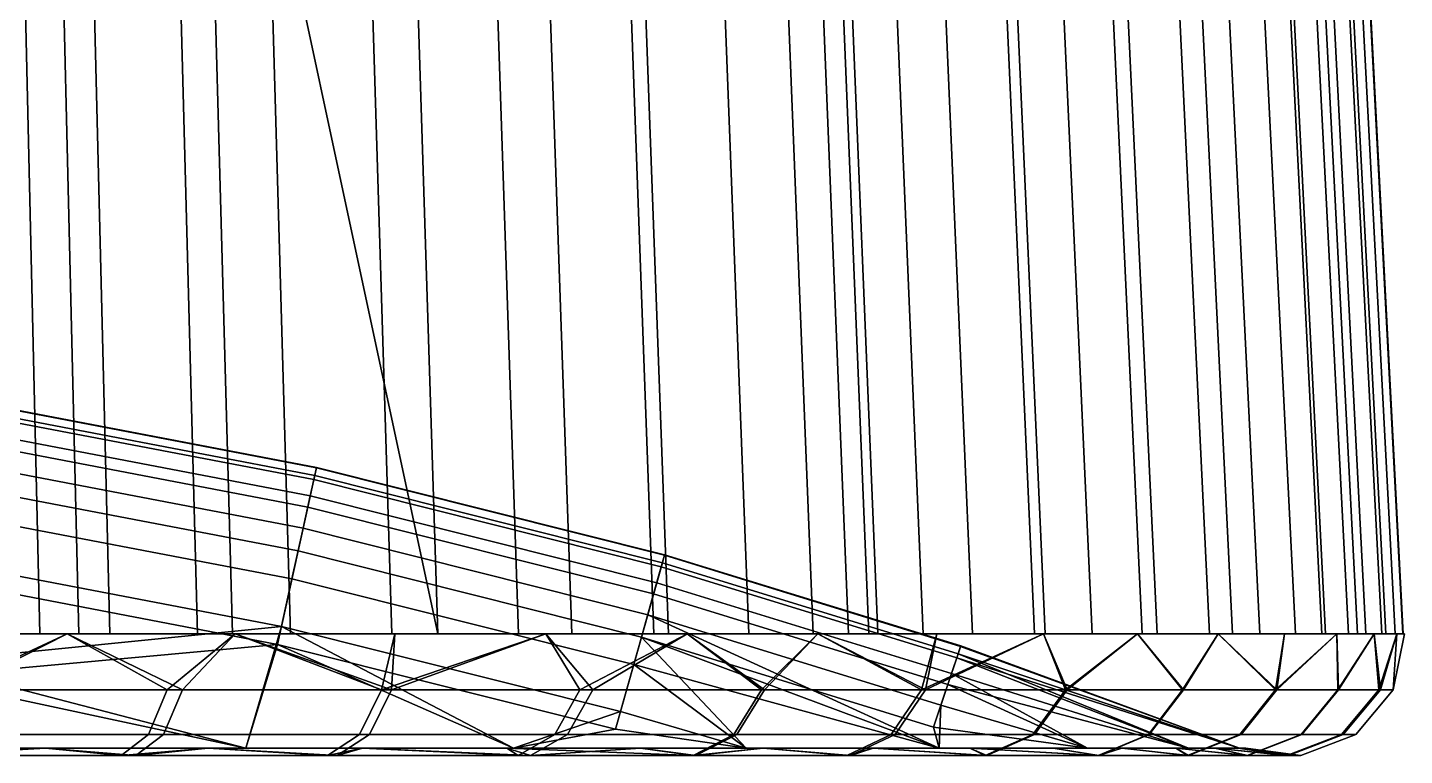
# Model space of a CAD drawing. Extents: x -14.7 to 14.7, y -21.5 to 0.1.
# Drawn here: x 6.45 to 14.73, y -21.5 to -17.12 of the extents above; entities that cross this region are included whole.
import ezdxf

# ---------------------------------------------------------------- set-up
doc = ezdxf.new("R2010")
doc.units = 0
doc.header["$MEASUREMENT"] = 0
doc.layers.add('IGES LEVEL 0', color=9, linetype='CONTINUOUS')

msp = doc.modelspace()

# ---------------------------------------------------------------- linework, layer by layer
at = {"layer": 'IGES LEVEL 0'}
for points in [[(6.5215, -20.7685, -13.206), (6.2143, -7.5314, -12.584), (5.8006, -7.5314, -12.78), (6.0873, -20.7685, -13.4117)], [(6.943, -20.7685, -12.9894), (6.6159, -7.5314, -12.3776), (6.2143, -7.5314, -12.584), (6.5215, -20.7685, -13.206)], [(7.4695, -20.7685, -12.6939), (7.1177, -7.5314, -12.096), (6.6159, -7.5314, -12.3776), (6.943, -20.7685, -12.9894)], [(8.029, -20.7685, -12.3476), (7.6508, -7.5314, -11.766), (7.1177, -7.5314, -12.096), (7.4695, -20.7685, -12.6939)], [(8.4956, -7.5314, 11.1714), (8.9155, -20.7685, 11.7236), (7.4985, -14.15, 12.2721)], [(8.6385, -20.7685, -11.9292), (8.2316, -7.5314, -11.3673), (7.6508, -7.5314, -11.766), (8.029, -20.7685, -12.3476)], [(9.4004, -20.7685, -11.3385), (8.9576, -7.5314, -10.8044), (8.2316, -7.5314, -11.3673), (8.6385, -20.7685, -11.9292)], [(8.9155, -20.7685, 11.7236), (8.4956, -7.5314, 11.1714), (9.2627, -7.5314, 10.5441), (9.7205, -20.7685, 11.0653)], [(10.2147, -20.7685, -10.6108), (9.7336, -7.5314, -10.111), (8.9576, -7.5314, -10.8044), (9.4004, -20.7685, -11.3385)], [(9.7205, -20.7685, 11.0653), (9.2627, -7.5314, 10.5441), (9.8163, -7.5314, 10.0307), (10.3015, -20.7685, 10.5265)], [(11.562, -20.7685, -9.124), (11.0174, -7.5314, -8.6943), (9.7336, -7.5314, -10.111), (10.2147, -20.7685, -10.6108)], [(10.3015, -20.7685, 10.5265), (9.8163, -7.5314, 10.0307), (10.2773, -7.5314, 9.5578), (10.7853, -20.7685, 10.0302)], [(10.7853, -20.7685, 10.0302), (10.2773, -7.5314, 9.5578), (10.6457, -7.5314, 9.1457), (11.1719, -20.7685, 9.5978)], [(11.1719, -20.7685, 9.5978), (10.6457, -7.5314, 9.1457), (10.849, -7.5314, 8.9036), (11.3853, -20.7685, 9.3437)], [(11.3853, -20.7685, 9.3437), (10.849, -7.5314, 8.9036), (10.9653, -7.5314, 8.76), (11.5073, -20.7685, 9.193)], [(11.5073, -20.7685, 9.193), (10.9653, -7.5314, 8.76), (11.2761, -7.5314, 8.3561), (11.8335, -20.7685, 8.7691)], [(12.5672, -20.7685, -7.6808), (11.9753, -7.5314, -7.319), (11.0174, -7.5314, -8.6943), (11.562, -20.7685, -9.124)], [(11.8335, -20.7685, 8.7691), (11.2761, -7.5314, 8.3561), (11.559, -7.5314, 7.9602), (12.1303, -20.7685, 8.3536)], [(12.1303, -20.7685, 8.3536), (11.559, -7.5314, 7.9602), (11.9137, -7.5314, 7.4188), (12.5026, -20.7685, 7.7855)], [(12.5026, -20.7685, 7.7855), (11.9137, -7.5314, 7.4188), (12.245, -7.5314, 6.8581), (12.8503, -20.7685, 7.1971)], [(13.1518, -20.7685, -6.6301), (12.5323, -7.5314, -6.3179), (11.9753, -7.5314, -7.319), (12.5672, -20.7685, -7.6808)], [(12.8503, -20.7685, 7.1971), (12.245, -7.5314, 6.8581), (12.6173, -7.5314, 6.1463), (13.241, -20.7685, 6.4501)], [(13.5562, -20.7685, -5.7583), (12.9177, -7.5314, -5.4871), (12.5323, -7.5314, -6.3179), (13.1518, -20.7685, -6.6301)], [(13.241, -20.7685, 6.4501), (12.6173, -7.5314, 6.1463), (13.0497, -7.5314, 5.1653), (13.6947, -20.7685, 5.4206)], [(13.858, -20.7685, -4.9884), (13.2053, -7.5314, -4.7534), (12.9177, -7.5314, -5.4871), (13.5562, -20.7685, -5.7583)], [(13.6947, -20.7685, 5.4206), (13.0497, -7.5314, 5.1653), (13.5612, -7.5314, 3.6149), (14.2315, -20.7685, 3.7936)], [(14.0738, -20.7685, -4.3424), (13.4109, -7.5314, -4.1379), (13.2053, -7.5314, -4.7534), (13.858, -20.7685, -4.9884)], [(14.2526, -20.7685, -3.7139), (13.5813, -7.5314, -3.5389), (13.4109, -7.5314, -4.1379), (14.0738, -20.7685, -4.3424)], [(14.2315, -20.7685, 3.7936), (13.5612, -7.5314, 3.6149), (13.9277, -7.5314, 1.7301), (14.6162, -20.7685, 1.8156)], [(14.3921, -20.7685, -3.1297), (13.7142, -7.5314, -2.9823), (13.5813, -7.5314, -3.5389), (14.2526, -20.7685, -3.7139)], [(14.4455, -20.7685, -2.8734), (13.7651, -7.5314, -2.738), (13.7142, -7.5314, -2.9823), (14.3921, -20.7685, -3.1297)], [(14.4965, -20.7685, -2.6038), (13.8137, -7.5314, -2.4812), (13.7651, -7.5314, -2.738), (14.4455, -20.7685, -2.8734)], [(14.5917, -20.7685, -2.0026), (13.9044, -7.5314, -1.9083), (13.8137, -7.5314, -2.4812), (14.4965, -20.7685, -2.6038)], [(14.6723, -20.7685, -1.2853), (13.9812, -7.5314, -1.2247), (13.9044, -7.5314, -1.9083), (14.5917, -20.7685, -2.0026)], [(14.6162, -20.7685, 1.8156), (13.9277, -7.5314, 1.7301), (14.0282, -7.5314, 0.4279), (14.7216, -20.7685, 0.449)], [(14.7188, -20.7685, -0.5337), (14.0255, -7.5314, -0.5086), (13.9812, -7.5314, -1.2247), (14.6723, -20.7685, -1.2853)], [(14.7216, -20.7685, 0.449), (14.0282, -7.5314, 0.4279), (14.0255, -7.5314, -0.5086), (14.7188, -20.7685, -0.5337)], [(5.7991, -20.7685, 13.5388), (5.6625, -14.15, 13.22), (6.5975, -14.15, 12.779), (6.7567, -20.7685, 13.0872)], [(6.7567, -20.7685, 13.0872), (6.5975, -14.15, 12.779), (7.4985, -14.15, 12.2721), (7.6794, -20.7685, 12.568)], [(8.9155, -20.7685, 11.7236), (7.6794, -20.7685, 12.568), (7.4985, -14.15, 12.2721)], [(6.0332, -19.4338, 2.4908), (6.0447, -19.3623, 0.8458), (8.1846, -19.7711, 0.8458), (8.1689, -19.8418, 2.4908)], [(6.0452, -19.359, -0.6808), (6.0372, -19.4088, -2.0716), (8.1744, -19.8172, -2.0716), (8.1853, -19.7679, -0.6808)], [(6.0447, -19.3623, 0.8458), (6.0452, -19.359, -0.6808), (8.1853, -19.7679, -0.6808), (8.1846, -19.7711, 0.8458)], [(6.0061, -19.6012, 4.3606), (6.0332, -19.4338, 2.4908), (8.1689, -19.8418, 2.4908), (8.1323, -20.0074, 4.3606)], [(6.0372, -19.4088, -2.0716), (6.0173, -19.5323, -3.7077), (8.1474, -19.9392, -3.7077), (8.1744, -19.8172, -2.0716)], [(6.0173, -19.5323, -3.7077), (5.9855, -19.7292, -5.3641), (8.1044, -20.134, -5.3641), (8.1474, -19.9392, -3.7077)], [(5.9631, -19.8678, 6.2685), (6.0061, -19.6012, 4.3606), (8.1323, -20.0074, 4.3606), (8.0741, -20.2711, 6.2685)], [(5.9855, -19.7292, -5.3641), (5.9357, -20.0372, -7.2187), (8.037, -20.4387, -7.2187), (8.1044, -20.134, -5.3641)], [(8.1689, -19.8418, 2.4908), (8.1846, -19.7711, 0.8458), (10.2781, -20.2967, 0.8458), (10.2585, -20.3664, 2.4908)], [(8.1853, -19.7679, -0.6808), (8.1744, -19.8172, -2.0716), (10.2653, -20.3421, -2.0716), (10.279, -20.2935, -0.6808)], [(8.1846, -19.7711, 0.8458), (8.1853, -19.7679, -0.6808), (10.279, -20.2935, -0.6808), (10.2781, -20.2967, 0.8458)], [(5.8891, -20.3262, 8.5923), (5.9631, -19.8678, 6.2685), (8.0741, -20.2711, 6.2685), (7.9739, -20.7245, 8.5923)], [(8.1323, -20.0074, 4.3606), (8.1689, -19.8418, 2.4908), (10.2585, -20.3664, 2.4908), (10.2125, -20.5296, 4.3606)], [(8.1744, -19.8172, -2.0716), (8.1474, -19.9392, -3.7077), (10.2315, -20.4624, -3.7077), (10.2653, -20.3421, -2.0716)], [(8.1474, -19.9392, -3.7077), (8.1044, -20.134, -5.3641), (10.1774, -20.6545, -5.3641), (10.2315, -20.4624, -3.7077)], [(5.9357, -20.0372, -7.2187), (5.8714, -20.4355, -9.0554), (7.95, -20.8326, -9.0554), (8.037, -20.4387, -7.2187)], [(8.0741, -20.2711, 6.2685), (8.1323, -20.0074, 4.3606), (10.2125, -20.5296, 4.3606), (10.1394, -20.7895, 6.2685)], [(8.1044, -20.134, -5.3641), (8.037, -20.4387, -7.2187), (10.0928, -20.9548, -7.2187), (10.1774, -20.6545, -5.3641)], [(7.9739, -20.7245, 8.5923), (8.0741, -20.2711, 6.2685), (10.1394, -20.7895, 6.2685), (10.0135, -21.2365, 8.5923)], [(5.7895, -20.9429, 10.9363), (5.8891, -20.3262, 8.5923), (7.9739, -20.7245, 8.5923)], [(10.2125, -20.5296, 4.3606), (10.2585, -20.3664, 2.4908), (12.0356, -20.9141, 2.4908), (11.9817, -21.0749, 4.3606)], [(10.2653, -20.3421, -2.0716), (10.2315, -20.4624, -3.7077), (12.0039, -21.0087, -3.7077), (12.0436, -20.8902, -2.0716)], [(10.2585, -20.3664, 2.4908), (10.2781, -20.2967, 0.8458), (12.0586, -20.8455, 0.8458), (12.0356, -20.9141, 2.4908)], [(10.279, -20.2935, -0.6808), (10.2653, -20.3421, -2.0716), (12.0436, -20.8902, -2.0716), (12.0597, -20.8423, -0.6808)], [(10.2781, -20.2967, 0.8458), (10.279, -20.2935, -0.6808), (12.0597, -20.8423, -0.6808), (12.0586, -20.8455, 0.8458)], [(7.95, -20.8326, -9.0554), (5.8714, -20.4355, -9.0554), (5.775, -21.0327, -11.2342)], [(8.037, -20.4387, -7.2187), (7.95, -20.8326, -9.0554), (9.9835, -21.3431, -9.0554), (10.0928, -20.9548, -7.2187)], [(10.1394, -20.7895, 6.2685), (10.2125, -20.5296, 4.3606), (11.9817, -21.0749, 4.3606), (11.8959, -21.3309, 6.2685)], [(10.2315, -20.4624, -3.7077), (10.1774, -20.6545, -5.3641), (11.9405, -21.1979, -5.3641), (12.0039, -21.0087, -3.7077)], [(10.1774, -20.6545, -5.3641), (10.0928, -20.9548, -7.2187), (11.9297, -21.4573, -6.8876)], [(11.9405, -21.1979, -5.3641), (10.1774, -20.6545, -5.3641), (11.9297, -21.4573, -6.8876)], [(5.6363, -20.7685, -13.6073), (6.6866, -20.7685, -13.1232), (6.0202, -21.1067, -13.3681)], [(6.6866, -20.7685, 13.1232), (5.6363, -20.7685, 13.6073), (5.9617, -21.1067, 13.3943)], [(5.7895, -20.9429, 10.9363), (7.9739, -20.7245, 8.5923), (7.7599, -21.4573, 11.3817)], [(5.9617, -21.1067, 13.3943), (7.3786, -21.1067, 12.6691), (6.6866, -20.7685, 13.1232)], [(7.2864, -21.1067, -12.7224), (6.0202, -21.1067, -13.3681), (6.6866, -20.7685, -13.1232)], [(6.6866, -20.7685, -13.1232), (7.6956, -20.7685, -12.5581), (7.2864, -21.1067, -12.7224)], [(7.6956, -20.7685, 12.5581), (6.6866, -20.7685, 13.1232), (7.3786, -21.1067, 12.6691)], [(8.5764, -21.1067, -11.8909), (7.2864, -21.1067, -12.7224), (7.6956, -20.7685, -12.5581)], [(7.3786, -21.1067, 12.6691), (8.6372, -21.1067, 11.8468), (7.6956, -20.7685, 12.5581)], [(7.6956, -20.7685, -12.5581), (8.6572, -20.7685, -11.9156), (8.5764, -21.1067, -11.8909)], [(8.6572, -20.7685, 11.9156), (7.6956, -20.7685, 12.5581), (8.6372, -21.1067, 11.8468)], [(9.3696, -21.4573, 10.098), (7.7599, -21.4573, 11.3817), (7.9739, -20.7245, 8.5923)], [(7.9739, -20.7245, 8.5923), (10.0135, -21.2365, 8.5923), (9.3696, -21.4573, 10.098)], [(8.6572, -20.7685, -11.9156), (9.5654, -20.7685, -11.1996), (8.5764, -21.1067, -11.8909)], [(9.7698, -21.1067, -10.9316), (8.5764, -21.1067, -11.8909), (9.5654, -20.7685, -11.1996)], [(9.5654, -20.7685, 11.1996), (8.6572, -20.7685, 11.9156), (8.6372, -21.1067, 11.8468)], [(8.6372, -21.1067, 11.8468), (9.8467, -21.1067, 10.8624), (9.5654, -20.7685, 11.1996)], [(9.5654, -20.7685, -11.1996), (10.4146, -20.7685, -10.4146), (9.7698, -21.1067, -10.9316)], [(10.4146, -20.7685, 10.4146), (9.5654, -20.7685, 11.1996), (9.8467, -21.1067, 10.8624)], [(10.8618, -21.1067, -9.8473), (9.7698, -21.1067, -10.9316), (10.4146, -20.7685, -10.4146)], [(9.8467, -21.1067, 10.8624), (10.8795, -21.1067, 9.8277), (10.4146, -20.7685, 10.4146)], [(10.4146, -20.7685, -10.4146), (11.1996, -20.7685, -9.5654), (10.8618, -21.1067, -9.8473)], [(11.1996, -20.7685, 9.5654), (10.4146, -20.7685, 10.4146), (10.8795, -21.1067, 9.8277)], [(11.8243, -21.1067, -8.6681), (10.8618, -21.1067, -9.8473), (11.1996, -20.7685, -9.5654)], [(10.8795, -21.1067, 9.8277), (11.8473, -21.1067, 8.6366), (11.1996, -20.7685, 9.5654)], [(11.1996, -20.7685, -9.5654), (11.9156, -20.7685, -8.6572), (11.8243, -21.1067, -8.6681)], [(11.9156, -20.7685, 8.6572), (11.1996, -20.7685, 9.5654), (11.8473, -21.1067, 8.6366)], [(11.9156, -20.7685, -8.6572), (12.5581, -20.7685, -7.6956), (11.8243, -21.1067, -8.6681)], [(12.6994, -21.1067, -7.3264), (11.8243, -21.1067, -8.6681), (12.5581, -20.7685, -7.6956)], [(12.5581, -20.7685, 7.6956), (11.9156, -20.7685, 8.6572), (11.8473, -21.1067, 8.6366)], [(11.8473, -21.1067, 8.6366), (12.689, -21.1067, 7.3443), (12.5581, -20.7685, 7.6956)], [(12.5581, -20.7685, -7.6956), (13.1232, -20.7685, -6.6866), (12.6994, -21.1067, -7.3264)], [(13.1232, -20.7685, 6.6866), (12.5581, -20.7685, 7.6956), (12.689, -21.1067, 7.3443)], [(12.689, -21.1067, 7.3443), (13.3942, -21.1067, 5.962), (13.1232, -20.7685, 6.6866)], [(13.3992, -21.1067, -5.9508), (12.6994, -21.1067, -7.3264), (13.1232, -20.7685, -6.6866)], [(13.1232, -20.7685, -6.6866), (13.6073, -20.7685, -5.6363), (13.3992, -21.1067, -5.9508)], [(13.6073, -20.7685, 5.6363), (13.1232, -20.7685, 6.6866), (13.3942, -21.1067, 5.962)], [(13.3942, -21.1067, 5.962), (13.9604, -21.1067, 4.4785), (13.6073, -20.7685, 5.6363)], [(13.9523, -21.1067, -4.5037), (13.3992, -21.1067, -5.9508), (13.6073, -20.7685, -5.6363)], [(13.6073, -20.7685, -5.6363), (14.0076, -20.7685, -4.5514), (13.9523, -21.1067, -4.5037)], [(14.0076, -20.7685, 4.5514), (13.6073, -20.7685, 5.6363), (13.9604, -21.1067, 4.4785)], [(14.0076, -20.7685, -4.5514), (14.3215, -20.7685, -3.4383), (13.9523, -21.1067, -4.5037)], [(14.3268, -21.1067, -3.1132), (13.9523, -21.1067, -4.5037), (14.3215, -20.7685, -3.4383)], [(14.3215, -20.7685, 3.4383), (14.0076, -20.7685, 4.5514), (13.9604, -21.1067, 4.4785)], [(13.9604, -21.1067, 4.4785), (14.3312, -21.1067, 3.0929), (14.3215, -20.7685, 3.4383)], [(14.3215, -20.7685, -3.4383), (14.5472, -20.7685, -2.304), (14.3268, -21.1067, -3.1132)], [(14.5472, -20.7685, 2.304), (14.3215, -20.7685, 3.4383), (14.3312, -21.1067, 3.0929)], [(14.5743, -21.1067, -1.5936), (14.3268, -21.1067, -3.1132), (14.5472, -20.7685, -2.304)], [(14.3312, -21.1067, 3.0929), (14.585, -21.1067, 1.4923), (14.5472, -20.7685, 2.304)], [(14.5472, -20.7685, -2.304), (14.6831, -20.7685, -1.1556), (14.5743, -21.1067, -1.5936)], [(14.6831, -20.7685, 1.1556), (14.5472, -20.7685, 2.304), (14.585, -21.1067, 1.4923)], [(14.6611, -21.1067, -0.0146), (14.5743, -21.1067, -1.5936), (14.6831, -20.7685, -1.1556)], [(14.585, -21.1067, 1.4923), (14.6611, -21.1067, -0.0146), (14.6831, -20.7685, 1.1556)], [(14.6831, -20.7685, -1.1556), (14.7285, -20.7685), (14.6611, -21.1067, -0.0146)], [(14.7285, -20.7685), (14.6831, -20.7685, 1.1556), (14.6611, -21.1067, -0.0146)], [(7.95, -20.8326, -9.0554), (5.775, -21.0327, -11.2342), (7.7599, -21.4573, -11.3817)], [(7.7599, -21.4573, -11.3817), (9.3696, -21.4573, -10.098), (7.95, -20.8326, -9.0554)], [(9.9835, -21.3431, -9.0554), (7.95, -20.8326, -9.0554), (9.3696, -21.4573, -10.098)], [(10.0135, -21.2365, 8.5923), (10.1394, -20.7895, 6.2685), (10.7699, -21.4573, 8.5887)], [(11.9297, -21.4573, 6.8876), (10.7699, -21.4573, 8.5887), (10.1394, -20.7895, 6.2685)], [(10.1394, -20.7895, 6.2685), (11.8959, -21.3309, 6.2685), (11.9297, -21.4573, 6.8876)], [(12.0356, -20.9141, 2.4908), (12.0586, -20.8455, 0.8458), (13.7368, -21.4573, 1.0294)], [(12.0597, -20.8423, -0.6808), (12.0436, -20.8902, -2.0716), (13.7368, -21.4573, -1.0294)], [(12.0586, -20.8455, 0.8458), (12.0597, -20.8423, -0.6808), (13.7368, -21.4573, 1.0294)], [(13.7368, -21.4573, -1.0294), (13.7368, -21.4573, 1.0294), (12.0597, -20.8423, -0.6808)], [(7.7599, -21.4573, 11.3817), (5.9769, -21.4573, 12.4111), (5.7895, -20.9429, 10.9363)], [(11.9817, -21.0749, 4.3606), (12.0356, -20.9141, 2.4908), (13.4299, -21.4573, 3.0653)], [(12.0436, -20.8902, -2.0716), (12.0039, -21.0087, -3.7077), (13.4299, -21.4573, -3.0653)], [(13.7368, -21.4573, 1.0294), (13.4299, -21.4573, 3.0653), (12.0356, -20.9141, 2.4908)], [(13.4299, -21.4573, -3.0653), (13.7368, -21.4573, -1.0294), (12.0436, -20.8902, -2.0716)], [(5.9769, -21.4573, -12.4111), (7.7599, -21.4573, -11.3817), (5.775, -21.0327, -11.2342)], [(10.0928, -20.9548, -7.2187), (9.9835, -21.3431, -9.0554), (10.7699, -21.4573, -8.5887)], [(10.7699, -21.4573, -8.5887), (11.9297, -21.4573, -6.8876), (10.0928, -20.9548, -7.2187)], [(12.0039, -21.0087, -3.7077), (11.9405, -21.1979, -5.3641), (12.823, -21.4573, -5.0327)], [(12.823, -21.4573, -5.0327), (13.4299, -21.4573, -3.0653), (12.0039, -21.0087, -3.7077)], [(5.9617, -21.1067, 13.3943), (5.87, -21.3752, 13.1883), (7.2651, -21.3752, 12.4742), (7.3786, -21.1067, 12.6691)], [(7.2864, -21.1067, -12.7224), (7.1743, -21.3752, -12.5267), (5.9276, -21.3752, -13.1625), (6.0202, -21.1067, -13.3681)], [(8.5764, -21.1067, -11.8909), (8.4445, -21.3752, -11.7081), (7.1743, -21.3752, -12.5267), (7.2864, -21.1067, -12.7224)], [(7.3786, -21.1067, 12.6691), (7.2651, -21.3752, 12.4742), (8.5044, -21.3752, 11.6646), (8.6372, -21.1067, 11.8468)], [(9.7698, -21.1067, -10.9316), (9.6195, -21.3752, -10.7635), (8.4445, -21.3752, -11.7081), (8.5764, -21.1067, -11.8909)], [(8.6372, -21.1067, 11.8468), (8.5044, -21.3752, 11.6646), (9.6952, -21.3752, 10.6954), (9.8467, -21.1067, 10.8624)], [(10.8618, -21.1067, -9.8473), (10.6947, -21.3752, -9.6959), (9.6195, -21.3752, -10.7635), (9.7698, -21.1067, -10.9316)], [(9.8467, -21.1067, 10.8624), (9.6952, -21.3752, 10.6954), (10.7122, -21.3752, 9.6766), (10.8795, -21.1067, 9.8277)], [(11.8243, -21.1067, -8.6681), (11.6424, -21.3752, -8.5348), (10.6947, -21.3752, -9.6959), (10.8618, -21.1067, -9.8473)], [(10.8795, -21.1067, 9.8277), (10.7122, -21.3752, 9.6766), (11.6651, -21.3752, 8.5037), (11.8473, -21.1067, 8.6366)], [(12.6994, -21.1067, -7.3264), (12.504, -21.3752, -7.2137), (11.6424, -21.3752, -8.5348), (11.8243, -21.1067, -8.6681)], [(11.8473, -21.1067, 8.6366), (11.6651, -21.3752, 8.5037), (12.4938, -21.3752, 7.2313), (12.689, -21.1067, 7.3443)], [(11.8959, -21.3309, 6.2685), (11.9817, -21.0749, 4.3606), (12.823, -21.4573, 5.0327)], [(13.4299, -21.4573, 3.0653), (12.823, -21.4573, 5.0327), (11.9817, -21.0749, 4.3606)], [(12.689, -21.1067, 7.3443), (12.4938, -21.3752, 7.2313), (13.1882, -21.3752, 5.8703), (13.3942, -21.1067, 5.962)], [(13.3992, -21.1067, -5.9508), (13.1931, -21.3752, -5.8593), (12.504, -21.3752, -7.2137), (12.6994, -21.1067, -7.3264)], [(13.3942, -21.1067, 5.962), (13.1882, -21.3752, 5.8703), (13.7457, -21.3752, 4.4096), (13.9604, -21.1067, 4.4785)], [(13.9523, -21.1067, -4.5037), (13.7377, -21.3752, -4.4345), (13.1931, -21.3752, -5.8593), (13.3992, -21.1067, -5.9508)], [(14.3268, -21.1067, -3.1132), (14.1064, -21.3752, -3.0653), (13.7377, -21.3752, -4.4345), (13.9523, -21.1067, -4.5037)], [(13.9604, -21.1067, 4.4785), (13.7457, -21.3752, 4.4096), (14.1108, -21.3752, 3.0453), (14.3312, -21.1067, 3.0929)], [(14.5743, -21.1067, -1.5936), (14.3501, -21.3752, -1.5691), (14.1064, -21.3752, -3.0653), (14.3268, -21.1067, -3.1132)], [(14.3312, -21.1067, 3.0929), (14.1108, -21.3752, 3.0453), (14.3607, -21.3752, 1.4693), (14.585, -21.1067, 1.4923)], [(14.6611, -21.1067, -0.0146), (14.4356, -21.3752, -0.0144), (14.3501, -21.3752, -1.5691), (14.5743, -21.1067, -1.5936)], [(14.585, -21.1067, 1.4923), (14.3607, -21.3752, 1.4693), (14.4356, -21.3752, -0.0144), (14.6611, -21.1067, -0.0146)], [(11.9297, -21.4573, -6.8876), (12.823, -21.4573, -5.0327), (11.9405, -21.1979, -5.3641)], [(10.7699, -21.4573, 8.5887), (9.3696, -21.4573, 10.098), (10.0135, -21.2365, 8.5923)], [(9.3696, -21.4573, -10.098), (10.7699, -21.4573, -8.5887), (9.9835, -21.3431, -9.0554)], [(12.823, -21.4573, 5.0327), (11.9297, -21.4573, 6.8876), (11.8959, -21.3309, 6.2685)], [(5.87, -21.3752, 13.1883), (5.7354, -21.501, 12.886), (7.0986, -21.501, 12.1882), (7.2651, -21.3752, 12.4742)], [(7.1743, -21.3752, -12.5267), (7.0098, -21.501, -12.2395), (5.7917, -21.501, -12.8608), (5.9276, -21.3752, -13.1625)], [(8.4445, -21.3752, -11.7081), (8.2509, -21.501, -11.4397), (7.0098, -21.501, -12.2395), (7.1743, -21.3752, -12.5267)], [(7.2651, -21.3752, 12.4742), (7.0986, -21.501, 12.1882), (8.3094, -21.501, 11.3972), (8.5044, -21.3752, 11.6646)], [(9.6195, -21.3752, -10.7635), (9.399, -21.501, -10.5167), (8.2509, -21.501, -11.4397), (8.4445, -21.3752, -11.7081)], [(8.5044, -21.3752, 11.6646), (8.3094, -21.501, 11.3972), (9.473, -21.501, 10.4502), (9.6952, -21.3752, 10.6954)], [(10.6947, -21.3752, -9.6959), (10.4496, -21.501, -9.4736), (9.399, -21.501, -10.5167), (9.6195, -21.3752, -10.7635)], [(9.6952, -21.3752, 10.6954), (9.473, -21.501, 10.4502), (10.4667, -21.501, 9.4548), (10.7122, -21.3752, 9.6766)], [(11.6424, -21.3752, -8.5348), (11.3755, -21.501, -8.3391), (10.4496, -21.501, -9.4736), (10.6947, -21.3752, -9.6959)], [(10.7122, -21.3752, 9.6766), (10.4667, -21.501, 9.4548), (11.3977, -21.501, 8.3088), (11.6651, -21.3752, 8.5037)], [(12.504, -21.3752, -7.2137), (12.2174, -21.501, -7.0483), (11.3755, -21.501, -8.3391), (11.6424, -21.3752, -8.5348)], [(11.6651, -21.3752, 8.5037), (11.3977, -21.501, 8.3088), (12.2074, -21.501, 7.0656), (12.4938, -21.3752, 7.2313)], [(12.4938, -21.3752, 7.2313), (12.2074, -21.501, 7.0656), (12.8858, -21.501, 5.7357), (13.1882, -21.3752, 5.8703)], [(13.1931, -21.3752, -5.8593), (12.8906, -21.501, -5.7249), (12.2174, -21.501, -7.0483), (12.504, -21.3752, -7.2137)], [(13.1882, -21.3752, 5.8703), (12.8858, -21.501, 5.7357), (13.4306, -21.501, 4.3085), (13.7457, -21.3752, 4.4096)], [(13.7377, -21.3752, -4.4345), (13.4227, -21.501, -4.3328), (12.8906, -21.501, -5.7249), (13.1931, -21.3752, -5.8593)], [(14.1064, -21.3752, -3.0653), (13.7831, -21.501, -2.9951), (13.4227, -21.501, -4.3328), (13.7377, -21.3752, -4.4345)], [(13.7457, -21.3752, 4.4096), (13.4306, -21.501, 4.3085), (13.7873, -21.501, 2.9755), (14.1108, -21.3752, 3.0453)], [(14.3501, -21.3752, -1.5691), (14.0212, -21.501, -1.5331), (13.7831, -21.501, -2.9951), (14.1064, -21.3752, -3.0653)], [(14.1108, -21.3752, 3.0453), (13.7873, -21.501, 2.9755), (14.0315, -21.501, 1.4356), (14.3607, -21.3752, 1.4693)], [(14.4356, -21.3752, -0.0144), (14.1047, -21.501, -0.0141), (14.0212, -21.501, -1.5331), (14.3501, -21.3752, -1.5691)], [(14.3607, -21.3752, 1.4693), (14.0315, -21.501, 1.4356), (14.1047, -21.501, -0.0141), (14.4356, -21.3752, -0.0144)], [(5.5335, -21.4573, 12.615), (6.5563, -21.4573, 12.115), (5.7354, -21.501, 12.886)], [(6.5563, -21.4573, -12.115), (5.5335, -21.4573, -12.615), (5.7917, -21.501, -12.8608)], [(7.0986, -21.501, 12.1882), (5.7354, -21.501, 12.886), (6.5563, -21.4573, 12.115)], [(5.7917, -21.501, -12.8608), (7.0098, -21.501, -12.2395), (6.5563, -21.4573, -12.115)], [(6.5563, -21.4573, 12.115), (7.5344, -21.4573, 11.5322), (7.0986, -21.501, 12.1882)], [(7.5344, -21.4573, -11.5322), (6.5563, -21.4573, -12.115), (7.0098, -21.501, -12.2395)], [(7.0098, -21.501, -12.2395), (8.2509, -21.501, -11.4397), (7.5344, -21.4573, -11.5322)], [(8.3094, -21.501, 11.3972), (7.0986, -21.501, 12.1882), (7.5344, -21.4573, 11.5322)], [(7.5344, -21.4573, 11.5322), (8.461, -21.4573, 10.8706), (8.3094, -21.501, 11.3972)], [(8.461, -21.4573, -10.8706), (7.5344, -21.4573, -11.5322), (8.2509, -21.501, -11.4397)], [(8.2509, -21.501, -11.4397), (9.399, -21.501, -10.5167), (8.461, -21.4573, -10.8706)], [(9.473, -21.501, 10.4502), (8.3094, -21.501, 11.3972), (8.461, -21.4573, 10.8706)], [(8.461, -21.4573, 10.8706), (9.3297, -21.4573, 10.1348), (9.473, -21.501, 10.4502)], [(9.3297, -21.4573, -10.1348), (8.461, -21.4573, -10.8706), (9.399, -21.501, -10.5167)], [(9.3297, -21.4573, 10.1348), (10.1348, -21.4573, 9.3297), (9.473, -21.501, 10.4502)], [(10.1348, -21.4573, -9.3297), (9.3297, -21.4573, -10.1348), (10.4496, -21.501, -9.4736)], [(9.399, -21.501, -10.5167), (10.4496, -21.501, -9.4736), (9.3297, -21.4573, -10.1348)], [(10.4667, -21.501, 9.4548), (9.473, -21.501, 10.4502), (10.1348, -21.4573, 9.3297)], [(10.1348, -21.4573, 9.3297), (10.8706, -21.4573, 8.461), (10.4667, -21.501, 9.4548)], [(10.8706, -21.4573, -8.461), (10.1348, -21.4573, -9.3297), (10.4496, -21.501, -9.4736)], [(10.4496, -21.501, -9.4736), (11.3755, -21.501, -8.3391), (10.8706, -21.4573, -8.461)], [(11.3977, -21.501, 8.3088), (10.4667, -21.501, 9.4548), (10.8706, -21.4573, 8.461)], [(10.8706, -21.4573, 8.461), (11.5322, -21.4573, 7.5344), (11.3977, -21.501, 8.3088)], [(11.5322, -21.4573, -7.5344), (10.8706, -21.4573, -8.461), (11.3755, -21.501, -8.3391)], [(11.3755, -21.501, -8.3391), (12.2174, -21.501, -7.0483), (11.5322, -21.4573, -7.5344)], [(12.2074, -21.501, 7.0656), (11.3977, -21.501, 8.3088), (11.5322, -21.4573, 7.5344)], [(11.5322, -21.4573, 7.5344), (12.115, -21.4573, 6.5563), (12.2074, -21.501, 7.0656)], [(12.115, -21.4573, -6.5563), (11.5322, -21.4573, -7.5344), (12.2174, -21.501, -7.0483)], [(12.115, -21.4573, 6.5563), (12.615, -21.4573, 5.5335), (12.8858, -21.501, 5.7357)], [(12.615, -21.4573, -5.5335), (12.115, -21.4573, -6.5563), (12.8906, -21.501, -5.7249)], [(12.2174, -21.501, -7.0483), (12.8906, -21.501, -5.7249), (12.115, -21.4573, -6.5563)], [(12.8858, -21.501, 5.7357), (12.2074, -21.501, 7.0656), (12.115, -21.4573, 6.5563)], [(12.615, -21.4573, 5.5335), (13.0289, -21.4573, 4.4728), (12.8858, -21.501, 5.7357)], [(13.0289, -21.4573, -4.4728), (12.615, -21.4573, -5.5335), (12.8906, -21.501, -5.7249)], [(13.4306, -21.501, 4.3085), (12.8858, -21.501, 5.7357), (13.0289, -21.4573, 4.4728)], [(12.8906, -21.501, -5.7249), (13.4227, -21.501, -4.3328), (13.0289, -21.4573, -4.4728)], [(13.0289, -21.4573, 4.4728), (13.3538, -21.4573, 3.3816), (13.4306, -21.501, 4.3085)], [(13.3538, -21.4573, -3.3816), (13.0289, -21.4573, -4.4728), (13.4227, -21.501, -4.3328)], [(13.3538, -21.4573, 3.3816), (13.5874, -21.4573, 2.2673), (13.7873, -21.501, 2.9755)], [(13.5874, -21.4573, -2.2673), (13.3538, -21.4573, -3.3816), (13.7831, -21.501, -2.9951)], [(13.4227, -21.501, -4.3328), (13.7831, -21.501, -2.9951), (13.3538, -21.4573, -3.3816)], [(13.7873, -21.501, 2.9755), (13.4306, -21.501, 4.3085), (13.3538, -21.4573, 3.3816)], [(13.5874, -21.4573, 2.2673), (13.7282, -21.4573, 1.1376), (14.0315, -21.501, 1.4356)], [(13.7282, -21.4573, -1.1376), (13.5874, -21.4573, -2.2673), (14.0212, -21.501, -1.5331)], [(13.7831, -21.501, -2.9951), (14.0212, -21.501, -1.5331), (13.5874, -21.4573, -2.2673)], [(14.0315, -21.501, 1.4356), (13.7873, -21.501, 2.9755), (13.5874, -21.4573, 2.2673)], [(13.7282, -21.4573, 1.1376), (13.7753, -21.4573), (14.1047, -21.501, -0.0141)], [(13.7753, -21.4573), (13.7282, -21.4573, -1.1376), (14.1047, -21.501, -0.0141)], [(14.0212, -21.501, -1.5331), (14.1047, -21.501, -0.0141), (13.7282, -21.4573, -1.1376)], [(14.1047, -21.501, -0.0141), (14.0315, -21.501, 1.4356), (13.7282, -21.4573, 1.1376)]]:
    msp.add_3dface(points, dxfattribs=at)

doc.saveas('drawing.dxf')
